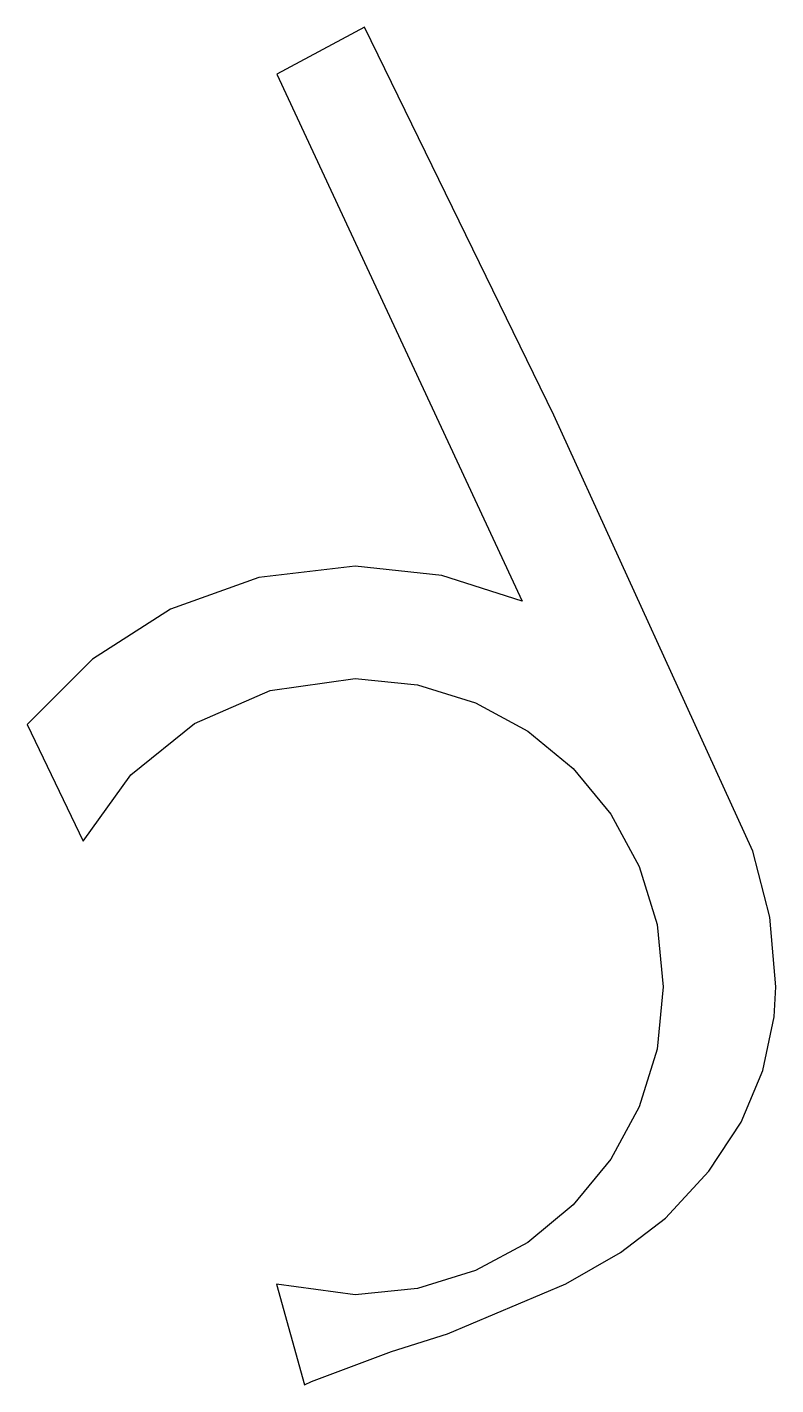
# Model space of a CAD drawing. Extents: x 0 to 0.79, y 0 to 1.43.
import ezdxf

# ---------------------------------------------------------------- set-up
doc = ezdxf.new("R2010")
doc.units = 0
doc.layers.add('Layer_1', color=7, linetype='CONTINUOUS')

msp = doc.modelspace()

# ---------------------------------------------------------------- linework, layer by layer
at = {"layer": 'Layer_1', "color": 7}
msp.add_lwpolyline([(0.355752, 1.432112), (0.263203, 1.382503), (0.521945, 0.826657), (0.437072, 0.853873), (0.345832, 0.863424), (0.244317, 0.851633), (0.151059, 0.818083), (0.06873, 0.765503), (0, 0.696626), (0.059145, 0.573429), (0.109457, 0.643358), (0.176259, 0.697512), (0.256176, 0.732496), (0.345832, 0.744912), (0.411514, 0.738336), (0.472595, 0.719465), (0.527795, 0.689582), (0.575832, 0.649971), (0.615422, 0.601915), (0.645287, 0.546698), (0.664148, 0.485604), (0.670718, 0.419916), (0.664142, 0.354231), (0.645281, 0.293148), (0.615417, 0.237949), (0.575826, 0.189913), (0.527792, 0.150323), (0.472592, 0.120458), (0.411514, 0.1016), (0.345832, 0.09503), (0.262707, 0.106054), (0.292252, 0), (0.299638, 0.003583), (0.384141, 0.035167), (0.44312, 0.053964), (0.568015, 0.106439), (0.625599, 0.139441), (0.672979, 0.175838), (0.718789, 0.225333), (0.752907, 0.277196), (0.77575, 0.331475), (0.787741, 0.388221), (0.78935, 0.419916), (0.782932, 0.493272), (0.764932, 0.562791), (0.555207, 1.02284), (0.355764, 1.432112), (0.355752, 1.432112)], dxfattribs=at)

doc.saveas('drawing.dxf')
